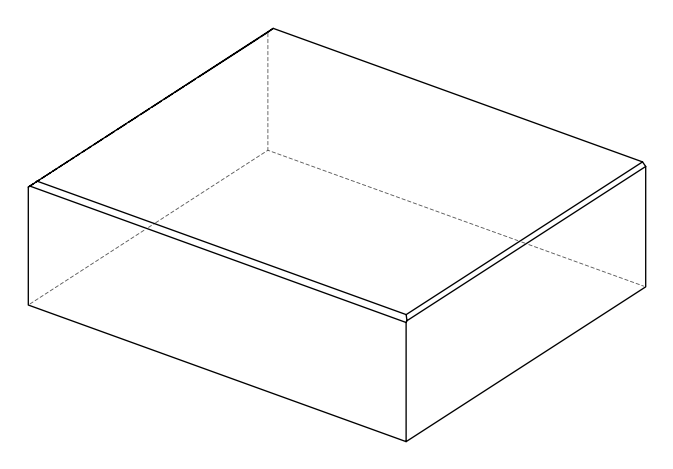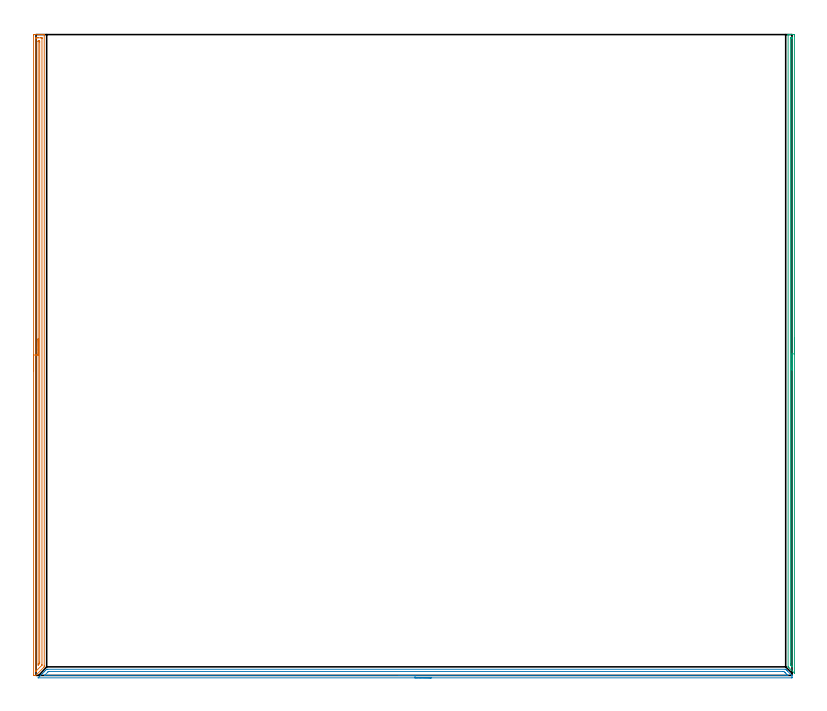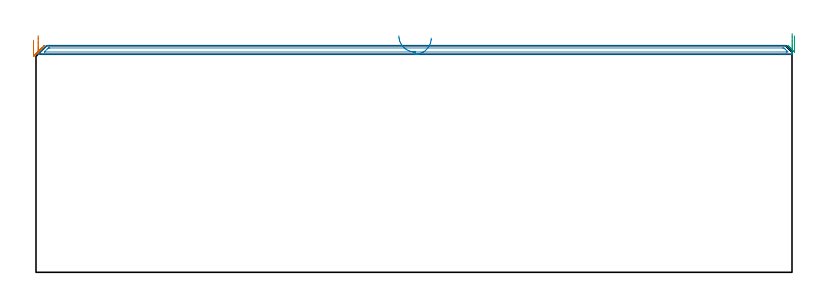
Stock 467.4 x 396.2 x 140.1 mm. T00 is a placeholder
(PLAN: 3 operations, 0 tool changes, 23.7 min)
(1 AREA_MILL | FG_CHAMFER_SURFACE | UGT0205_001 | 9.63 min | 8631 mm3)
(2 AREA_MILL_1 | FG_CHAMFER_SURFACE_1 | UGT0205_001 | 7.59 min | 6501 mm3)
(3 AREA_MILL_2 | FG_CHAMFER_SURFACE_2 | UGT0205_001 | 6.45 min | 2981 mm3)
(TOOL UGT0205_001 | Chamfer Mill 20 x 3 x 45 deg. | D20 FL50 Z2)
(OP 1 AREA_MILL)
G17 G21 G94 G90
T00 M6
G54
G17 G0 G90 X-1.5 Y188.1 S1061 M3
G43 Z150.1 H0
Z143.5
G94 G1 Y188.138 Z142.628 F250.
Y188.252 Z141.763
Y188.441 Z140.912
Y188.703 Z140.08
Y189.037 Z139.274
Y189.44 Z138.5
Y189.908 Z137.764
Y190.44 Z137.072
Y191.029 Z136.429
Y191.672 Z135.84
Y192.364 Z135.308
Y193.1 Z134.84
Y193.874 Z134.437
Y194.68 Z134.103
Y195.512 Z133.841
Y196.363 Z133.652
Y197.228 Z133.538
Y198.1 Z133.5
Y395.579
X-1.497 Y396.196
X-1.496 Y396.197 Z133.501
X-0.88 Y396.2 Z134.116
X-0.608 Z134.389
X1.8 Z136.795
X3.238 Z138.235
X3.587 Z138.582
X4.284 Z139.284
X4.617 Z139.616
X5.035 Y396.193 Z140.027
X5.097 Y396.19 Z140.088
X5.1 Y396.026 Z140.1
Y5.982
X5.098 Y5.305 Z140.088
X4.936 Y5.136 Z139.936
X-0.064 Y0.136 Z134.935
X-0.199 Y0.01 Z134.795
X-0.335 Y0. Z134.664
X-1.077 Z133.923
X-1.138 Z133.861
X-1.492 Y0.01 Z133.505
X-1.5 Y0.099 Z133.5
Y198.1
X-0.086 Z134.914
X-0.085 Y393.89 Z134.915
X-0.083 Y393.989 Z134.917
X-0.079 Y394.178 Z134.921
X0.013 Y394.19 Z135.013
X0.501 Y394.198 Z135.501
X0.907 Y394.199 Z135.907
X1.392 Y394.2 Z136.392
X2.693 Z137.693
X3.179 Z138.179
X3.587 Y394.196 Z138.587
X3.645 Y394.194 Z138.645
X3.674 Y394.191 Z138.674
X3.679 Y394.088 Z138.679
X3.684 Y393.891 Z138.684
X3.685 Y393.792 Z138.685
X3.686 Y6.777 Z138.686
X3.679 Y6.353 Z138.679
X3.653 Y6.315 Z138.653
X3.587 Y6.242 Z138.587
X3.459 Y6.11 Z138.459
X3.333 Y5.982 Z138.333
X0.013 Y2.663 Z135.013
X-0.033 Y2.617 Z134.967
X-0.061 Y2.59 Z134.939
X-0.077 Y2.578 Z134.923
X-0.078 Z134.922
X-0.08 Y2.61 Z134.92
X-0.085 Y3.005 Z134.915
X-0.086 Y3.203 Z134.914
Y198.1
X1.328 Z136.328
X1.329 Y392.005 Z136.329
X1.33 Y392.122 Z136.33
X1.333 Y392.18 Z136.333
X1.334 Y392.187 Z136.334
X1.354 Y392.191 Z136.354
X1.409 Y392.196 Z136.409
X1.605 Y392.2 Z136.605
X1.8 Z136.8
X1.995 Y392.198 Z136.995
X2.125 Y392.195 Z137.125
X2.229 Y392.19 Z137.229
X2.265 Y392.181 Z137.265
X2.266 Y392.161 Z137.266
X2.269 Y392.005 Z137.269
X2.271 Y391.533 Z137.271
Y8.192
X2.27 Y7.77 Z137.27
X2.267 Y7.534 Z137.267
X2.264 Y7.417 Z137.264
X2.258 Y7.369 Z137.258
X1.777 Y6.876 Z136.777
X1.505 Y6.61 Z136.505
X1.336 Y6.447 Z136.336
X1.333 Y6.449 Z136.333
X1.331 Y6.451 Z136.331
X1.328 Y7.348 Z136.328
Y198.1
Y198.972 Z136.366
Y199.836 Z136.48
Y200.688 Z136.669
Y201.52 Z136.931
Y202.326 Z137.265
Y203.1 Z137.668
Y203.836 Z138.137
Y204.528 Z138.668
Y205.171 Z139.257
Y205.76 Z139.901
Y206.291 Z140.593
Y206.76 Z141.328
Y207.163 Z142.102
Y207.497 Z142.908
Y207.759 Z143.74
Y207.948 Z144.592
Y208.062 Z145.457
Y208.1 Z146.328
G0 Z150.1
M5
M2
(OP 2 AREA_MILL_1)
G17 G21 G94 G90
T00 M6
G54
G17 G0 G90 X244.35 Y-1.5 S1061 M3
G43 Z150.1 H0
Z144.8
G94 G1 X244.312 Z143.929 F250.
X244.198 Z143.064
X244.009 Z142.212
X243.747 Z141.38
X243.413 Z140.574
X243.01 Z139.8
X242.541 Z139.064
X242.01 Z138.372
X241.421 Z137.729
X240.778 Z137.14
X240.086 Z136.609
X239.35 Z136.14
X238.576 Z135.737
X237.77 Z135.403
X236.938 Z135.141
X236.086 Z134.952
X235.222 Z134.838
X234.35 Z134.8
X1.313 Y-1.499
X1.316 Y-1.493 Z134.806
X1.479 Y-1.322 Z134.978
X2.039 Y-0.759 Z135.538
X2.628 Y-0.172 Z136.128
X3.215 Y0.416 Z136.714
X3.509 Y0.709 Z137.009
X4.161 Y1.362 Z137.661
X5.055 Y2.255 Z138.555
X5.949 Y3.149 Z139.449
X6.597 Y3.796 Z140.094
X6.607 Y3.799 Z140.095
X7.29 Y3.8 Z140.1
X463.198
X463.497 Y3.796 Z140.092
X463.507 Y3.795 Z140.091
X463.645 Y3.656 Z139.954
X463.809 Y3.492 Z139.79
X463.949 Y3.353 Z139.649
X464.092 Y3.21 Z139.506
X464.536 Y2.765 Z139.062
X467.18 Y0.122 Z136.418
X467.282 Y0.018 Z136.318
X467.37 Y-0.073 Z136.227
X467.396 Y-0.107 Z136.191
X467.4 Y-0.261 Z136.038
Y-1.053 Z135.241
Y-1.229 Z135.066
Y-1.405 Z134.89
X467.397 Y-1.491 Z134.805
X467.221 Y-1.5 Z134.8
X234.35
Y-0.086 Z136.214
X5.414 Y-0.085 Z136.215
X5.227 Y-0.083 Z136.217
X5.182 Y-0.081 Z136.219
X5.18 Y-0.079 Z136.221
Y-0.075 Z136.225
X5.197 Y-0.056 Z136.244
X5.289 Y0.039 Z136.339
X5.384 Y0.134 Z136.434
X7.063 Y1.814 Z138.114
X7.29 Y2.04 Z138.34
X7.509 Y2.256 Z138.556
X7.609 Y2.35 Z138.65
X7.637 Y2.375 Z138.675
X7.681 Y2.379 Z138.679
X7.781 Y2.382 Z138.682
X8.184 Y2.385 Z138.685
X8.271 Y2.386 Z138.686
X461.498 Y2.385 Z138.685
X462.304 Y2.38 Z138.68
X462.399 Y2.379 Z138.679
X463.198 Y1.651 Z137.951
X463.219 Y1.631 Z137.931
X464.14 Y0.709 Z137.009
X464.892 Y-0.079 Z136.221
X464.092 Y-0.085 Z136.215
X464.004
X234.35 Y-0.086 Z136.214
X233.478 Z136.252
X232.613 Z136.366
X231.762 Z136.555
X230.93 Z136.817
X230.124 Z137.151
X229.35 Z137.554
X228.614 Z138.023
X227.922 Z138.554
X227.279 Z139.143
X226.69 Z139.786
X226.158 Z140.479
X225.69 Z141.214
X225.287 Z141.988
X224.953 Z142.794
X224.691 Z143.626
X224.502 Z144.478
X224.388 Z145.343
X224.35 Z146.214
G0 Z150.1
M5
M2
(OP 3 AREA_MILL_2)
G17 G21 G94 G90
T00 M6
G54
G17 G0 G90 X468.9 Y208.8 S1061 M3
G43 Z150.1 H0
Z146.2
G94 G1 Y208.762 Z145.328 F250.
Y208.648 Z144.463
Y208.459 Z143.612
Y208.197 Z142.78
Y207.863 Z141.974
Y207.46 Z141.2
Y206.991 Z140.464
Y206.46 Z139.772
Y205.871 Z139.129
Y205.228 Z138.54
Y204.536 Z138.008
Y203.8 Z137.54
Y203.026 Z137.137
Y202.22 Z136.803
Y201.388 Z136.541
Y200.536 Z136.352
Y199.672 Z136.238
Y198.8 Z136.2
Y1.515
X468.895 Y1.436 Z136.204
X468.892 Y1.419 Z136.205
X468.863 Y1.436 Z136.235
X465.611 Y4.689 Z139.488
X465.004 Y5.296 Z140.09
X465. Y5.61 Z140.1
Y396.015
X465.002 Y396.194 Z140.089
Y396.195
X465.067 Y396.198 Z140.024
X465.507 Y396.2 Z139.593
X465.763 Z139.337
X466.504 Z138.592
X467.767 Z137.33
X468.289 Y396.197 Z136.806
X468.891 Y396.193 Z136.205
X468.893 Y396.172 Z136.203
X468.898 Y395.567 Z136.202
X468.9 Y394.955 Z136.2
Y198.8
X467.486 Z137.614
X467.485 Y5.61 Z137.615
Y5.522
X467.482 Y5.431 Z137.618
X467.475 Y5.286 Z137.625
X467.396 Y5.361 Z137.704
X467.141 Y5.61 Z137.959
X466.504 Y6.254 Z138.596
X466.444 Y6.318 Z138.656
X466.421 Y6.359 Z138.679
X466.418 Y6.416 Z138.682
X466.416 Y6.505 Z138.684
X466.415 Y6.594 Z138.685
X466.414 Y7.399 Z138.686
Y393.868
X466.415 Y393.957 Z138.685
X466.419 Y394.136 Z138.681
X466.421 Y394.183 Z138.679
X466.428 Y394.19 Z138.672
X466.451 Y394.194 Z138.649
X466.504 Y394.197 Z138.596
X466.976 Y394.2 Z138.124
X467.396 Y394.199 Z137.704
X467.456 Y394.197 Z137.644
X467.473 Y394.194 Z137.627
X467.477 Y394.192 Z137.623
X467.48 Y394.165 Z137.62
X467.483 Y394.047 Z137.617
X467.485 Y393.868 Z137.615
X467.486 Y393.778 Z137.614
Y198.8
Y197.928 Z137.652
Y197.063 Z137.766
Y196.212 Z137.955
Y195.38 Z138.217
Y194.574 Z138.551
Y193.8 Z138.954
Y193.064 Z139.423
Y192.372 Z139.954
Y191.729 Z140.543
Y191.14 Z141.186
Y190.608 Z141.878
Y190.14 Z142.614
Y189.737 Z143.388
Y189.403 Z144.194
Y189.141 Z145.026
Y188.952 Z145.878
Y188.838 Z146.743
Y188.8 Z147.614
G0 Z150.1
M5
M2
